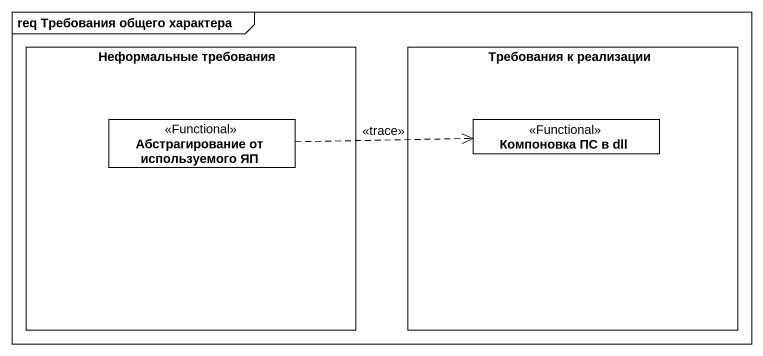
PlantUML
@startuml
mainframe req Требования общего характера
hide circle
hide empty members
rectangle "Неформальные требования" as Неформальные_требования {
  class "Абстрагирование от используемого ЯП" as Абстрагирование_от <<Functional>>
}
rectangle "Требования к реализации" as Требования_к_реализации {
  class "Компоновка ПС в dll" as Компоновка_ПС_в_dll <<Functional>>
}
Абстрагирование_от .right.> Компоновка_ПС_в_dll : <<trace>>
@enduml
